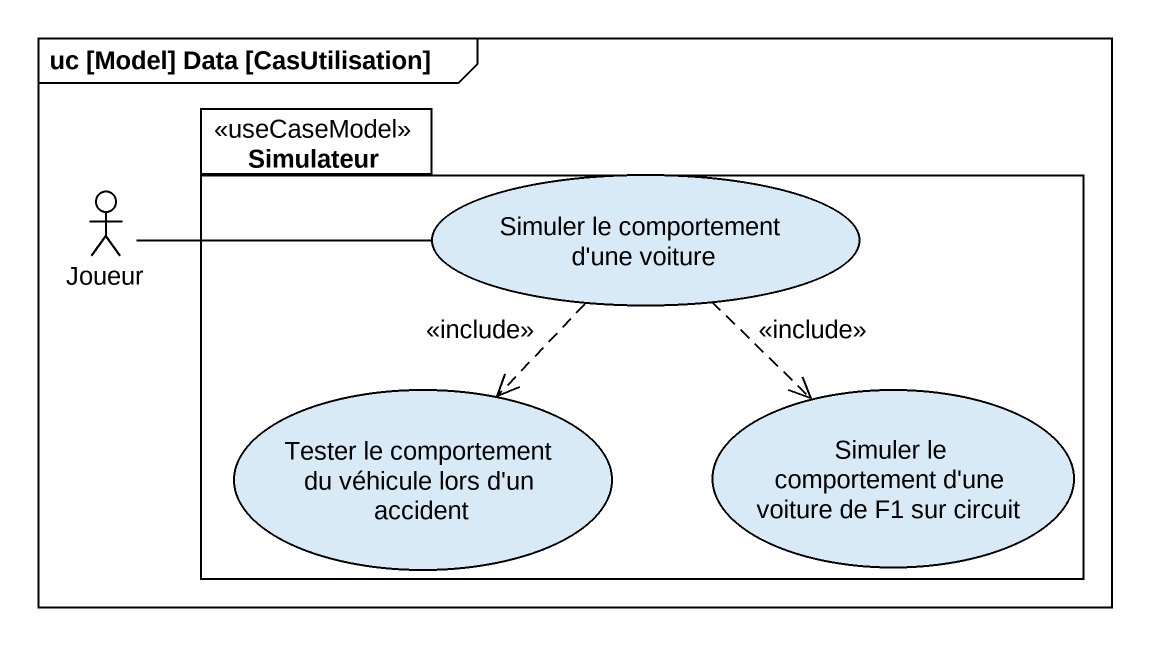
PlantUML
@startuml
mainframe uc [Model] Data [CasUtilisation]
package Simulateur <<useCaseModel>> {
  usecase "Simuler le comportement d'une voiture" as Simuler_le_comportement_d
  usecase "Tester le comportement du véhicule lors d'un accident" as Tester_le_comportement_du
  usecase "Simuler le comportement d'une voiture de F1 sur circuit" as Simuler_le_comportement_d_2
}
actor Joueur
Simuler_le_comportement_d ..> Tester_le_comportement_du : <<include>>
Simuler_le_comportement_d ..> Simuler_le_comportement_d_2 : <<include>>
Joueur -right- Simuler_le_comportement_d
@enduml
